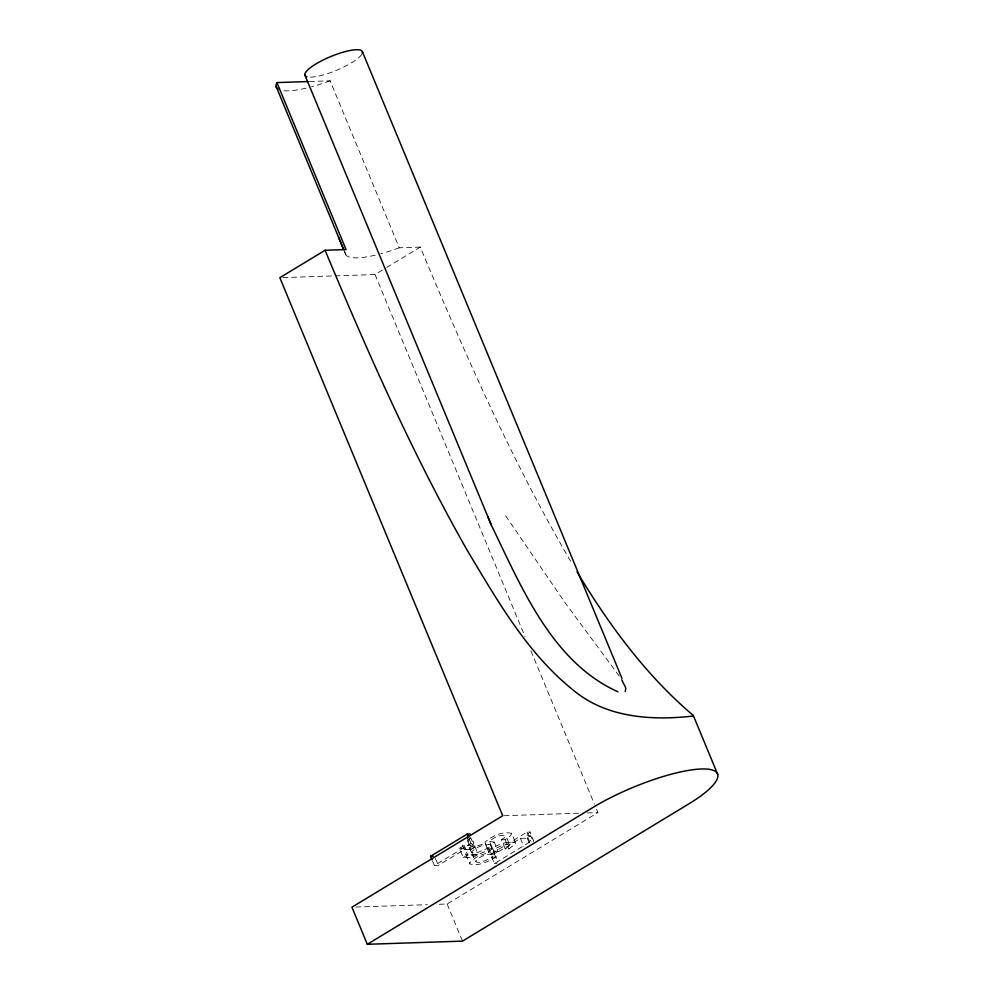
<?xml version="1.0" encoding="UTF-8"?>
<svg xmlns="http://www.w3.org/2000/svg" width="994" height="994" viewBox="0 0 994 994"><rect width="100%" height="100%" fill="white"/><g stroke="black" fill="none" stroke-linecap="round" stroke-linejoin="round"><path stroke-width="0.75" stroke-dasharray="4.97 3.73" d="M469.516 837.905L470.833 838.004L474.685 847.273L470.796 846.466L473.877 843.272L471.951 838.638M498.093 851.373L493.645 851.125L489.644 841.558C493.272 837.234 499.907 834.798 505.573 835.407L505.238 837.072L501.485 839.768L505.325 849.05L508.928 848.926L515.203 844.03A12.4 2.982 -22.5 0 0 515.389 842.502C506.207 840.8 494.639 845.049 488.663 852.069L489.06 852.554C482.003 854.293 474.3 857.176 469.752 863.053L469.814 863.885C478.81 866.78 488.414 861.127 496.267 857.027L492.428 847.745L488.613 847.87L477.518 852.591L473.306 852.976L471.678 852.032C475.94 846.764 483.519 844.639 490.179 844.577L494.254 842.104L498.093 851.373L494.018 853.846C474.784 853.821 467.093 870.62 492.452 857.151L496.267 857.027M488.663 852.069L484.973 842.117C491.893 836.078 502.455 831.108 511.649 833.357L515.6 842.912M529.64 841.781L526.857 835.047L529.976 831.99L533.815 841.272L530.945 841.371L494.353 863.562L490.514 854.281L527.106 832.09L529.976 831.99M505.325 849.05L509.785 845.36L505.946 835.78M501.485 839.768L505.089 839.644L506.841 838.551L510.68 835.556L511.649 833.357M335.115 275.86L375.036 274.53L385.374 268.256M386.666 267.473L420.276 247.096C465.354 354.783 512.506 462.061 571.637 562.915M468.472 839.433L470.833 838.004M459.439 848.292L464.186 845.409L474.349 845.074L478.189 854.343L473.442 857.226L463.279 857.561L459.439 848.292L469.603 847.957L474.349 845.074M432.489 860.916L434.403 865.563L470.994 843.372L473.877 843.272M434.403 865.563L438.292 865.426L464.31 849.646L471.144 849.423L474.685 847.273M463.279 857.561L468.025 854.691L478.189 854.343M490.514 854.281L494.403 854.157L520.421 838.377L527.242 838.141L530.784 835.991L532.709 840.638M439.199 904.279L447.138 904.018L597.916 812.583L594.946 805.426M492.428 847.745C484.6 851.945 475.443 857.052 466.31 854.964L465.9 854.455A15.022 3.603 -22.5 0 1 467.118 852.032L476.039 846.366L485.221 843.285L489.06 852.554M494.254 842.104L489.644 841.558M309.42 81.508L330.12 80.812L399.277 247.792L420.276 247.096M282.917 277.599L333.586 275.91M504.033 815.714L579.403 813.204M587.33 812.93L597.916 812.583M494.353 863.562L496.95 863.475M355.902 907.062L427.308 904.677M530.784 835.991L526.857 835.047M509.624 844.813L506.232 844.54A9.766 2.348 -22.5 0 0 502.243 845.472L496.466 848.093L493.645 851.125M619.212 676.019L565.077 602.737L505.536 515.675M344.21 250.861L345.912 254.899M344.148 250.737L345.266 253.408M375.036 274.53L525.006 636.57M530.933 650.884L594.35 803.997M527.106 832.09L530.945 841.371M527.242 838.141L529.168 842.788M520.421 838.377L523.776 846.49M505.089 839.644L508.928 848.926M494.403 854.157L497.758 862.27M490.179 844.577L494.018 853.846M488.613 847.87L492.452 857.151M469.081 838.737L470.994 843.372M467.292 840.141L471.144 849.423M469.603 847.957L473.442 857.226M464.186 845.409L468.025 854.691M462.396 845.012L464.31 849.646M465.9 854.455L469.814 863.885M435.409 858.468L438.292 865.426M447.138 904.018L462.508 941.119M466.919 837.047L470.796 846.466M471.852 852.529L475.617 861.711M361.717 54.397A31.038 7.455 -22.5 0 1 337.202 70.015A31.038 7.455 -22.5 0 1 308.053 76.998M399.277 247.792A62.063 14.91 -22.5 0 1 380.851 253.731M375.26 255.16A62.063 14.91 -22.5 0 1 345.316 251.619M330.12 80.812A62.063 14.91 -22.5 0 1 311.681 86.751M306.09 88.168A62.063 14.91 -22.5 0 1 282.346 90.553"/><path stroke-width="1.49" d="M576.992 571.836C608.825 624.679 646.088 675.473 693.315 715.494L693.153 716.04C652.201 720.7 606.837 718.003 573.65 690.445C527.155 653.393 497.335 600.376 467.155 550.229C412.522 453.885 367.705 352.373 325.075 250.277L279.836 277.699L502.716 815.763L351.938 907.199L367.308 944.3L462.508 941.119L688.668 803.972A82.75 19.88 -22.5 0 0 701.379 768.983A82.75 19.88 -22.5 0 0 593.468 807.153L367.308 944.3M625.226 691.538L625.835 688.084L621.697 679.747M432.005 859.76L430.564 856.281L467.155 834.09L470.025 833.991M278.047 89.112A62.063 14.91 -22.5 0 1 276.904 82.589L307.941 81.558M325.075 250.277L346.061 249.569L276.904 82.589M430.564 856.281L433.16 856.194M617.957 691.787C551.856 662.141 521.129 586.448 491.334 525.13L304.934 75.134M276.108 86.428L343.651 249.519M338.544 237.392L343.589 249.407M693.315 715.494L717.68 774.326M362.388 51.7L621.958 678.343M467.155 834.09L468.596 837.569M487.681 516.271L491.334 525.13M306.885 76.724A31.038 7.455 -22.5 0 1 330.058 56.844A31.038 7.455 -22.5 0 1 362.238 53.39"/></g></svg>
